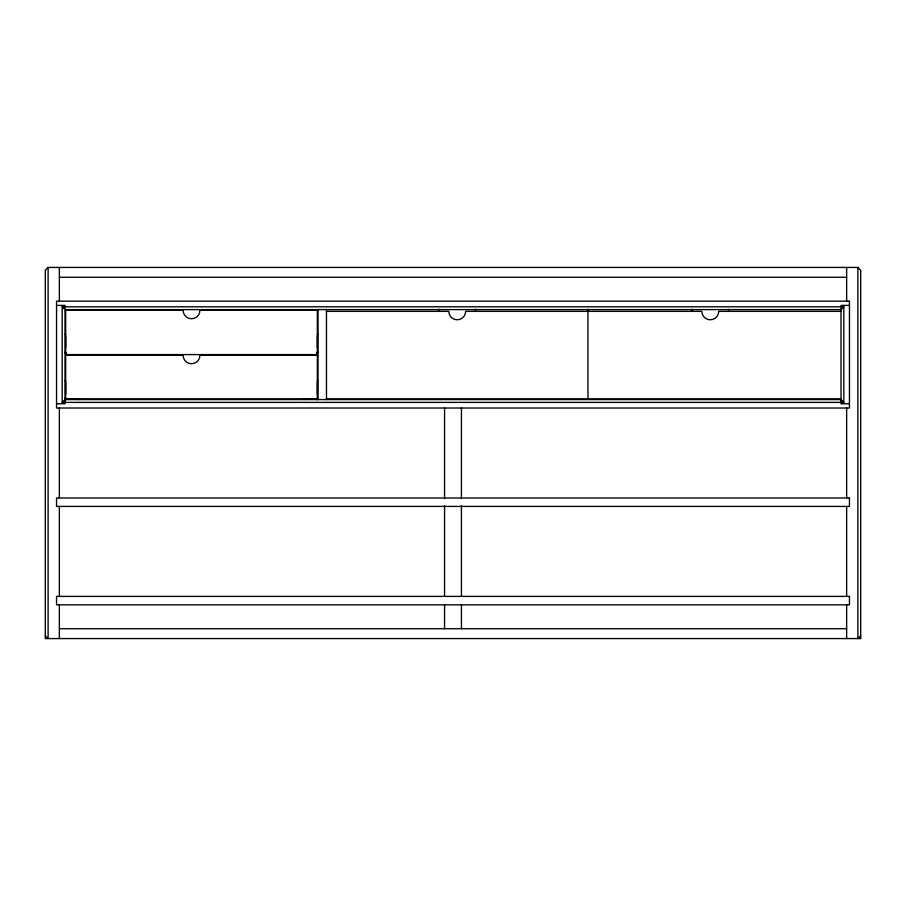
<?xml version="1.0" encoding="UTF-8"?>
<svg xmlns="http://www.w3.org/2000/svg" width="906" height="906" viewBox="0 0 906 906"><rect width="100%" height="100%" fill="white"/><g stroke="black" fill="none" stroke-linecap="round" stroke-linejoin="round"><path stroke-width="1.36" d="M78.799 399.58L79.728 398.651M317.383 351.936L316.715 352.604M317.383 398.255L316.715 398.923L303.295 398.651M65.64 348.21L65.64 335.73M65.64 394.529L65.64 382.049M317.383 335.73L317.383 348.21M317.383 382.049L317.383 394.529M48.109 267.429L45.3 270.237L45.3 638.571L860.7 638.571L860.7 270.237L857.891 267.429L48.109 267.429L48.109 638.571L45.3 635.763M62.174 402.389L64.983 399.58L841.017 399.58L843.826 402.389L843.826 306.794L62.174 306.794L62.174 402.389L843.826 402.389M843.826 306.794L841.017 309.603L64.983 309.603L62.174 306.794M860.7 635.763L857.891 638.571L857.891 267.429M59.354 277.27L846.646 277.27M56.546 305.39L64.983 305.39L64.983 403.793L56.546 403.793M849.454 305.39L841.017 305.39L841.017 403.793L849.454 403.793M326.477 311.358L448.787 311.358A8.437 8.437 0 0 0 457.213 319.795A8.437 8.437 0 0 0 465.65 311.358L701.833 311.358A8.437 8.437 0 0 0 710.27 319.795A8.437 8.437 0 0 0 718.707 311.358L841.017 311.358M64.983 334.314L65.64 334.314M317.383 334.314L318.04 334.314M64.983 380.622L65.64 380.622M317.383 380.622L318.04 380.622M326.477 398.878L841.017 398.878M79.683 398.923L66.308 398.923L65.64 398.255M59.354 628.73L846.646 628.73M66.308 352.604L65.64 351.936M304.212 399.58L303.34 398.934M846.646 267.429L846.646 301.166M846.646 408.017L846.646 497.983M846.646 506.42L846.646 596.397M846.646 604.834L846.646 638.571M728.549 309.252L728.549 311.358M691.991 309.252L691.991 311.358M587.96 309.252L587.96 398.878M475.491 309.252L475.491 311.358M461.437 408.017L461.437 498.56M461.437 505.639L461.437 596.193M461.437 604.676L461.437 628.73M444.563 408.017L444.563 498.56M444.563 505.639L444.563 596.193M444.563 604.676L444.563 628.73M438.946 309.252L438.946 311.358M326.477 309.252L326.477 399.58M318.04 309.603L318.04 399.58M59.354 267.429L59.354 301.166M59.354 408.017L59.354 497.983M59.354 506.42L59.354 596.397M59.354 604.834L59.354 638.571M66.308 353.261A1.325 1.325 0 0 1 64.983 351.936M318.04 398.255A1.325 1.325 0 0 1 316.715 399.58M318.04 351.936A1.325 1.325 0 0 1 316.715 353.261M66.308 399.58A1.325 1.325 0 0 1 64.983 398.255M849.454 301.166L56.546 301.166L56.546 408.017L849.454 408.017L849.454 301.166M183.08 310.305L65.685 310.305L65.685 354.586L317.338 354.586L317.338 310.305L199.943 310.305A8.437 8.437 0 0 1 191.506 318.742A8.437 8.437 0 0 1 183.08 310.305M183.08 355.288L65.685 355.288L65.685 398.878L317.338 398.878L317.338 355.288L199.943 355.288A8.437 8.437 0 0 1 191.506 363.725A8.437 8.437 0 0 1 183.08 355.288M849.454 497.983L56.546 497.983L56.546 506.42L849.454 506.42L849.454 497.983M849.454 596.397L56.546 596.397L56.546 604.834L849.454 604.834L849.454 596.397"/></g></svg>
